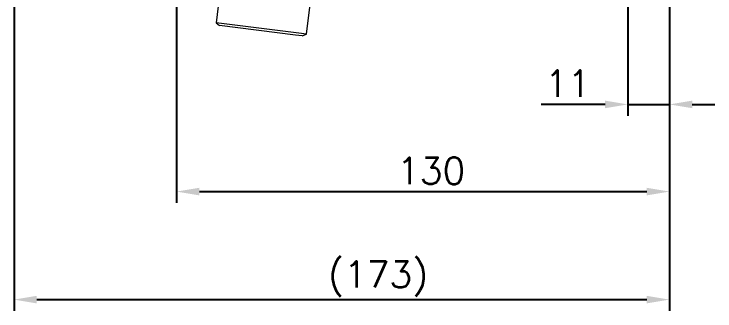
# Model space of a CAD drawing. Extents: x 14808 to 20058, y -13198 to -11680.
# Drawn here: x 18816.6 to 18909, y -12951.2 to -12912.1 of the extents above; entities that cross this region are included whole.
import ezdxf

# ---------------------------------------------------------------- set-up
doc = ezdxf.new("R2010")
doc.units = 0
doc.header["$LTSCALE"] = 7
doc.header["$MEASUREMENT"] = 0
doc.layers.get('0').update_dxf_attribs({"color": 2, "linetype": 'CONTINUOUS'})
doc.layers.add('D', color=2, linetype='CONTINUOUS')
doc.styles.add('GHS', font='romans', dxfattribs={"bigfont": 'ghs'})

# ---------------------------------------------------------------- blocks, each defined once
blk = doc.blocks.new('A$C6AAC44BB')
at = {"color": 7, "linetype": 'Continuous', "lineweight": 15}
for p, q in [((13.571, 2.826), (13.324, 0.86)), ((19.277, 0.112), (19.524, 2.077)), ((13.324, 0.86), (13.554, 0.686)), ((18.78, 0.175), (13.324, 0.86)), ((18.555, 0.057), (13.554, 0.686)), ((19.011, 0), (18.555, 0.057)), ((19.277, 0.112), (18.78, 0.175)), ((19.011, 0), (19.277, 0.112))]:
    blk.add_line(p, q, dxfattribs=at)

msp = doc.modelspace()

# ---------------------------------------------------------------- linework, layer by layer
at = {"layer": 'D'}
for p, q in [((18816.559, -12873.01), (18816.559, -12951.25)), ((18838.004, -12894.692), (18838.004, -12937)), ((18897.504, -12909.457), (18897.504, -12925.5)), ((18903.004, -12911.01), (18903.004, -12937)), ((18903.004, -12911.01), (18903.004, -12951.25)), ((18903.004, -12911.01), (18903.004, -12925.5)), ((18894.504, -12924), (18886.071, -12924)), ((18897.504, -12924), (18903.004, -12924)), ((18906.004, -12924), (18909.004, -12924)), ((18841.004, -12935.5), (18900.004, -12935.5)), ((18819.559, -12949.75), (18900.004, -12949.75))]:
    msp.add_line(p, q, dxfattribs=at)
for points in [[(18894.504, -12923.5), (18894.504, -12924.5), (18897.504, -12924)], [(18906.004, -12923.5), (18906.004, -12924.5), (18903.004, -12924)], [(18841.004, -12935), (18841.004, -12936), (18838.004, -12935.5)], [(18900.004, -12935), (18900.004, -12936), (18903.004, -12935.5)], [(18819.559, -12949.25), (18819.559, -12950.25), (18816.559, -12949.75)], [(18900.004, -12949.25), (18900.004, -12950.25), (18903.004, -12949.75)]]:
    msp.add_solid(points, dxfattribs=at)

# ---------------------------------------------------------------- block references
at = {"xscale": 2, "yscale": 2, "zscale": 2}
msp.add_blockref('A$C6AAC44BB', (18816.559, -12914.972), dxfattribs=at)

# ---------------------------------------------------------------- texts
at = {"layer": 'D', "char_height": 3.5, "attachment_point": 5, "style": 'GHS'}
for s, insert in [('\\A1;11', (18889.571, -12921.25)), ('\\A1;130', (18871.571, -12932.75)), ('\\A1;(173)', (18864.571, -12947))]:
    msp.add_mtext(s, dxfattribs=dict(at, insert=insert))

doc.saveas('drawing.dxf')
